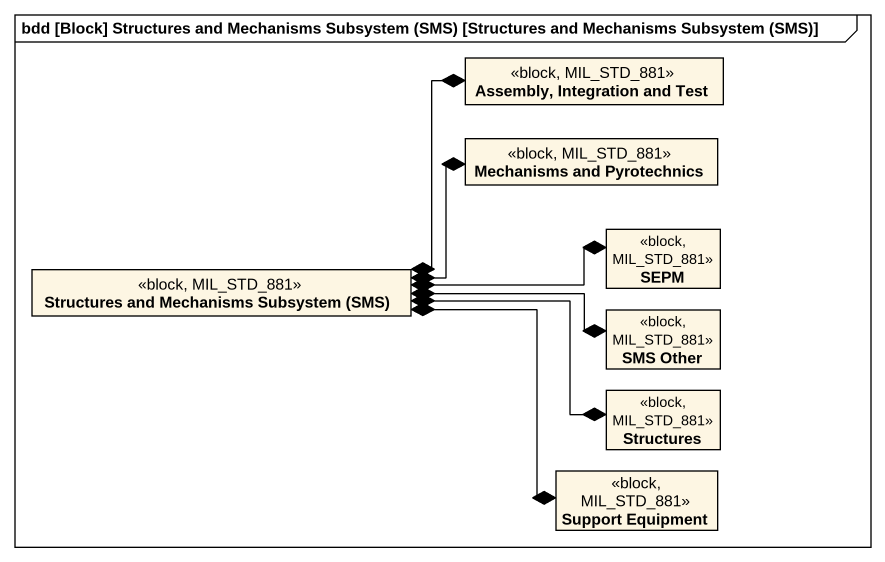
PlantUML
@startuml
mainframe bdd [Block] Structures and Mechanisms Subsystem (SMS) [Structures and Mechanisms Subsystem (SMS)]
hide circle
hide empty members
class "Assembly, Integration and Test" as Assembly_Integration_and <<block, MIL_STD_881>>
class "Mechanisms and Pyrotechnics" as Mechanisms_and_Pyrotechnics <<block, MIL_STD_881>>
class SEPM <<block, MIL_STD_881>>
class "Structures and Mechanisms Subsystem (SMS)" as Structures_and_Mechanisms <<block, MIL_STD_881>>
class "SMS Other" as SMS_Other <<block, MIL_STD_881>>
class Structures <<block, MIL_STD_881>>
class "Support Equipment" as Support_Equipment <<block, MIL_STD_881>>
Structures_and_Mechanisms *-right-* Assembly_Integration_and
Structures_and_Mechanisms *-right-* Mechanisms_and_Pyrotechnics
Structures_and_Mechanisms *-right-* SEPM
Structures_and_Mechanisms *-right-* SMS_Other
Structures_and_Mechanisms *-right-* Structures
Structures_and_Mechanisms *-right-* Support_Equipment
@enduml
